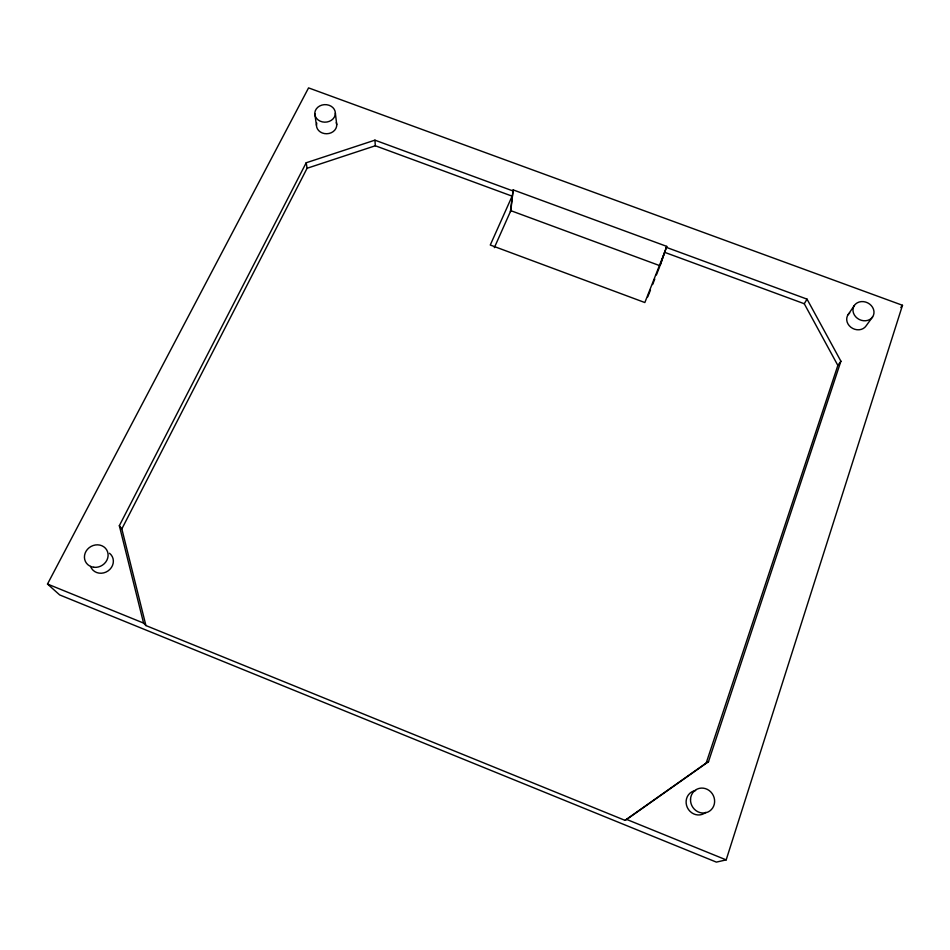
<?xml version="1.0" encoding="UTF-8"?>
<svg xmlns="http://www.w3.org/2000/svg" width="950" height="950" viewBox="0 0 950 950"><rect width="100%" height="100%" fill="white"/><g stroke="black" fill="none" stroke-linecap="round" stroke-linejoin="round"><path stroke-width="1.43" d="M510.399 211.601L513.154 189.881L666.746 246.382L660.024 265.751L510.815 210.662L513.154 189.881M726.18 859.881L902.5 305.294L308.56 87.887L47.5 584.036L59.672 594.926L716.359 862.113L726.18 859.881L626.679 819.434L625.017 820.349L145.92 625.563L143.569 623.081L47.5 584.036M625.017 820.349L706.206 763.04L837.852 365.429L840.904 361.214L807.025 299.131L666.354 247.368L660.096 265.418M626.679 819.434L708.51 761.663L840.904 361.214M666.354 247.368L666.746 246.382M647.758 296.875L650.465 290.023M652.614 284.549L654.776 279.062M656.403 274.954L659.633 266.724M494.344 247.641L510.815 210.662M145.92 625.563L121.837 528.913L307.088 168.269L306.197 162.771L374.929 140.161L512.715 190.855M143.569 623.081L119.344 525.694L306.197 162.771M837.852 365.429L804.27 303.739L807.025 299.131M848.077 314.688L854.359 305.473M872.634 316.861A10.783 9.31 26 0 1 854.418 315.067A10.783 9.31 26 0 1 863.408 301.625A10.783 9.31 26 0 1 872.634 316.861L866.056 325.933A10.628 9.203 26.1 0 1 850.784 327.18A10.628 9.203 26.1 0 1 849.716 312.906M900.814 307.527L902.5 305.294M706.206 763.04L708.51 761.663M307.088 168.269L375.321 145.766L512.121 196.151L490.271 245.029L644.848 302.539L664.632 252.32L804.27 303.739M119.344 525.694L121.837 528.913M314.782 113.644L316.445 125.305M335.374 113.121A10.296 8.776 -2.1 0 1 320.114 121.137A10.296 8.776 -2.1 0 1 319.746 105.949A10.296 8.776 -2.1 0 1 335.374 113.121L336.739 124.794M374.929 140.161L375.321 145.766M336.336 122.562A10.153 8.669 -2.1 0 1 326.776 133.748A10.153 8.669 -2.1 0 1 316.754 123.049M109.499 553.268A11.922 10.818 -30.3 0 1 108.051 570.914A11.922 10.818 -30.3 0 1 90.618 566.426M705.826 812.309A12.457 11.661 61.2 0 1 687.349 807.559A12.457 11.661 61.2 0 1 695.602 790.543M93.812 567.281A12.124 10.973 -30 0 0 107.54 551.701A12.124 10.973 -30 0 0 87.459 549.314A12.124 10.973 -30 0 0 93.812 567.281M690.531 799.128A12.671 11.863 60.8 0 0 707.976 812.012A12.671 11.863 60.8 0 0 709.199 790.531A12.671 11.863 60.8 0 0 690.531 799.128"/></g></svg>
